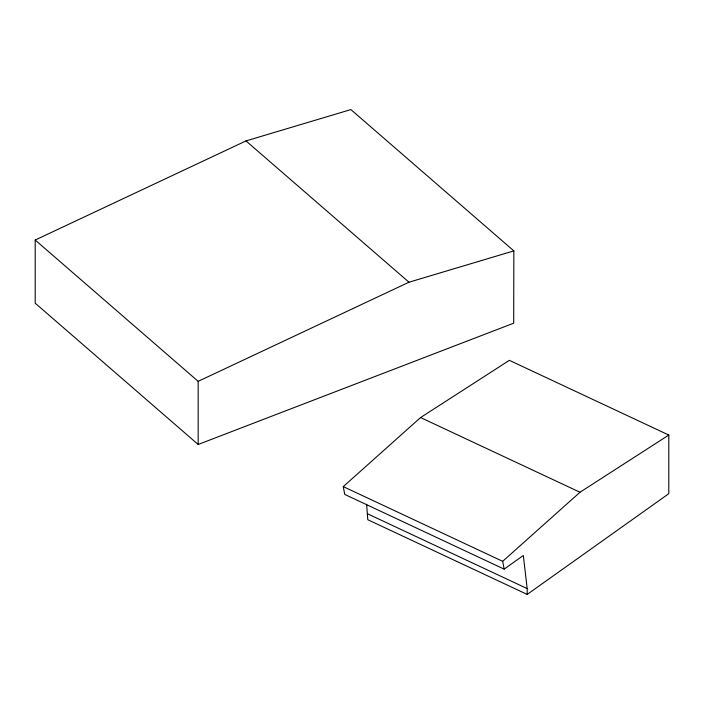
<?xml version="1.0" encoding="UTF-8"?>
<svg xmlns="http://www.w3.org/2000/svg" width="704" height="704" viewBox="0 0 704 704"><rect width="100%" height="100%" fill="white"/><g stroke="black" fill="none" stroke-linecap="round" stroke-linejoin="round"><path stroke-width="1.06" d="M513.85 250.888L513.691 323.18L198.167 444.479L35.2 303.178L35.2 240.038L245.995 140.914L350.882 109.586L513.85 250.888L408.962 282.216L198.167 381.339L198.167 444.479M527.182 594.414L527.182 588.597L523.318 555.5L504.152 569.131L344.731 494.419L343.262 486.614L420.57 417.551L509.379 360.334L668.8 435.046L668.8 493.68L527.182 594.414L367.761 519.702L366.634 504.275M504.152 569.131L502.682 561.326L579.99 492.254L668.8 435.046M420.57 417.551L579.99 492.254M343.262 486.614L502.682 561.326M367.761 513.885L527.182 588.597M245.995 140.914L408.962 282.216M35.2 240.038L198.167 381.339"/></g></svg>
